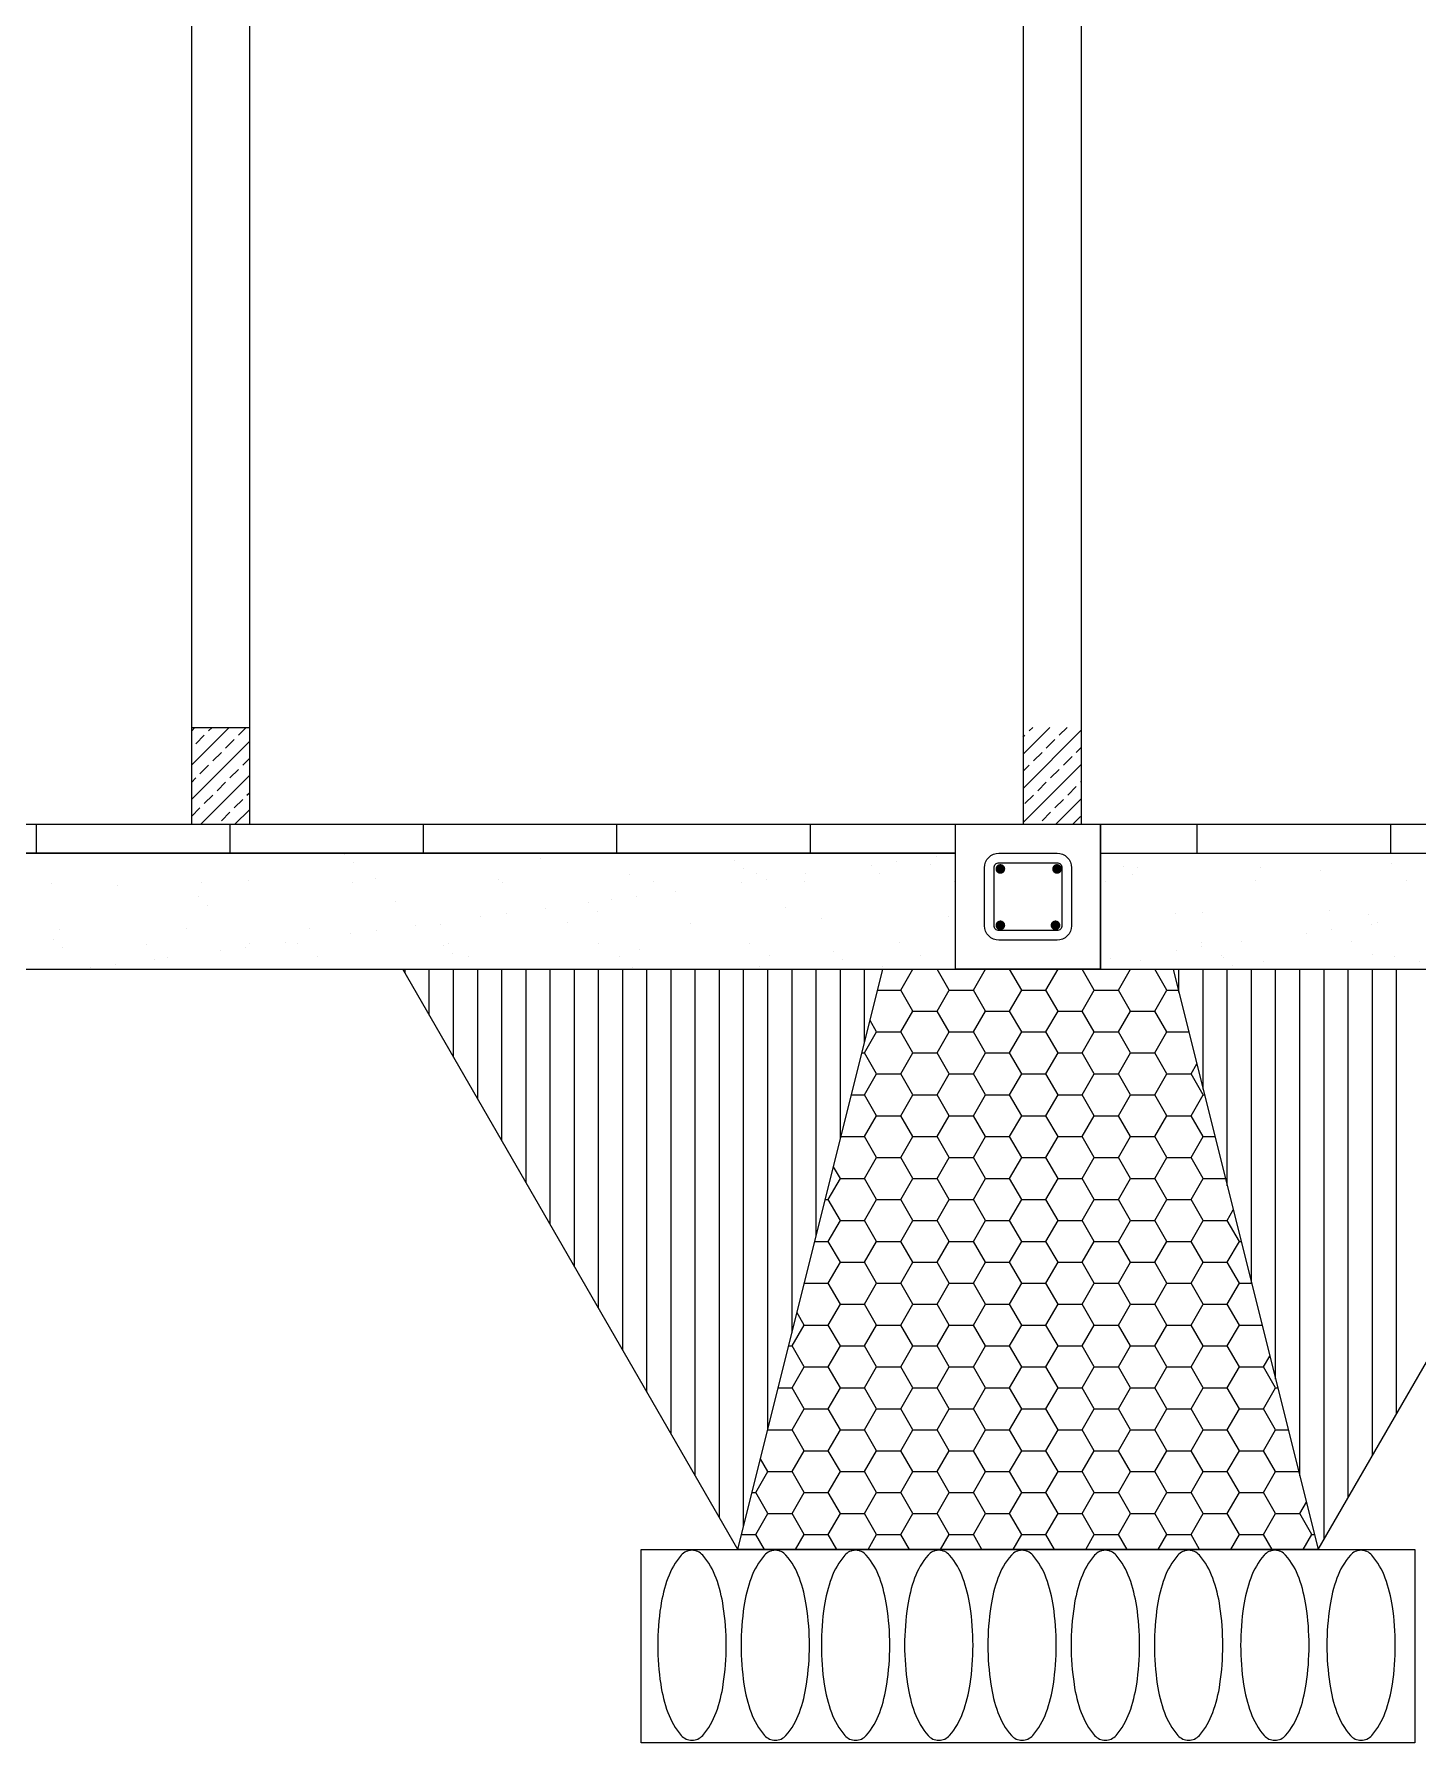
# Model space of a CAD drawing. Header units: metres. Extents: x -50 to 791, y -10 to 584.
# Drawn here: x 333.68 to 347.98, y 358.77 to 376.44 of the extents above; entities that cross this region are included whole.
import ezdxf

# ---------------------------------------------------------------- set-up
doc = ezdxf.new("R2010")
doc.units = ezdxf.units.M
doc.layers.get('0').update_dxf_attribs({"linetype": 'CONTINUOUS'})
for name, color, linetype in [('ARSIR', 30, 'CONTINUOUS'), ('ATAP', 14, 'CONTINUOUS'), ('BETON', 2, 'CONTINUOUS'), ('PAS', 4, 'CONTINUOUS'), ('PONDSI', 3, 'CONTINUOUS')]:
    doc.layers.add(name, color=color, linetype=linetype)

# ---------------------------------------------------------------- blocks, each defined once
blk = doc.blocks.new('*X5')
at = {"color": 0}
for p, q in [((215.888, 340.339), (216.279, 340.73)), ((215.888, 340.692), (215.925, 340.73)), ((216.065, 340.693), (216.102, 340.73)), ((216.375, 340.649), (216.455, 340.73)), ((224.488, 340.453), (224.764, 340.73)), ((224.488, 340.1), (225.088, 340.7)), ((224.551, 340.693), (224.587, 340.73)), ((224.86, 340.649), (224.941, 340.73)), ((215.888, 339.985), (216.488, 340.585)), ((215.888, 340.515), (215.889, 340.516)), ((215.933, 340.56), (216.021, 340.649)), ((216.242, 340.516), (216.33, 340.604)), ((224.488, 340.63), (224.506, 340.649)), ((224.727, 340.516), (224.816, 340.604)), ((225.037, 340.472), (225.088, 340.523)), ((215.977, 340.251), (216.065, 340.339)), ((216.11, 340.384), (216.198, 340.472)), ((216.419, 340.339), (216.488, 340.408)), ((224.488, 339.746), (225.088, 340.346)), ((224.488, 340.277), (224.551, 340.339)), ((224.595, 340.384), (224.683, 340.472)), ((224.904, 340.339), (224.993, 340.428)), ((215.888, 340.162), (215.933, 340.207)), ((215.986, 339.73), (216.488, 340.232)), ((216.154, 340.074), (216.242, 340.163)), ((216.286, 340.207), (216.375, 340.295)), ((224.639, 340.074), (224.727, 340.163)), ((224.772, 340.207), (224.86, 340.295)), ((225.081, 340.163), (225.088, 340.169)), ((216.021, 339.942), (216.11, 340.03)), ((216.33, 339.897), (216.419, 339.986)), ((216.463, 340.03), (216.488, 340.055)), ((224.506, 339.942), (224.595, 340.03)), ((224.816, 339.897), (224.904, 339.986)), ((224.825, 339.73), (225.088, 339.993)), ((224.948, 340.03), (225.037, 340.118)), ((215.889, 339.809), (215.977, 339.897)), ((216.198, 339.765), (216.286, 339.853)), ((216.339, 339.73), (216.488, 339.878)), ((224.683, 339.765), (224.772, 339.853)), ((225.001, 339.73), (225.081, 339.809))]:
    blk.add_line(p, q, dxfattribs=at)
blk = doc.blocks.new('*X10')
at = {"color": 0}
for p, q in [((299.125, 335.801), (299.25, 336.017)), ((299.625, 335.801), (299.5, 336.017)), ((299.875, 335.801), (300, 336.017)), ((300.375, 335.801), (300.25, 336.017)), ((300.625, 335.801), (300.75, 336.017)), ((301.125, 335.801), (301, 336.017)), ((301.375, 335.801), (301.5, 336.017)), ((301.875, 335.801), (301.75, 336.017)), ((298.886, 335.801), (299.125, 335.801)), ((299.25, 335.585), (299.125, 335.801)), ((299.5, 335.585), (299.625, 335.801)), ((299.625, 335.801), (299.875, 335.801)), ((300, 335.585), (299.875, 335.801)), ((300.25, 335.585), (300.375, 335.801)), ((300.375, 335.801), (300.625, 335.801)), ((300.75, 335.585), (300.625, 335.801)), ((301, 335.585), (301.125, 335.801)), ((301.125, 335.801), (301.375, 335.801)), ((301.5, 335.585), (301.375, 335.801)), ((301.75, 335.585), (301.875, 335.801)), ((301.875, 335.801), (301.994, 335.801)), ((299.125, 335.368), (299.25, 335.585)), ((299.25, 335.585), (299.5, 335.585)), ((299.625, 335.368), (299.5, 335.585)), ((299.875, 335.368), (300, 335.585)), ((300, 335.585), (300.25, 335.585)), ((300.375, 335.368), (300.25, 335.585)), ((300.625, 335.368), (300.75, 335.585)), ((300.75, 335.585), (301, 335.585)), ((301.125, 335.368), (301, 335.585)), ((301.375, 335.368), (301.5, 335.585)), ((301.5, 335.585), (301.75, 335.585)), ((301.875, 335.368), (301.75, 335.585)), ((298.75, 335.152), (298.875, 335.368)), ((298.875, 335.368), (298.807, 335.486)), ((298.875, 335.368), (299.125, 335.368)), ((299.25, 335.152), (299.125, 335.368)), ((299.5, 335.152), (299.625, 335.368)), ((299.625, 335.368), (299.875, 335.368)), ((300, 335.152), (299.875, 335.368)), ((300.25, 335.152), (300.375, 335.368)), ((300.375, 335.368), (300.625, 335.368)), ((300.75, 335.152), (300.625, 335.368)), ((301, 335.152), (301.125, 335.368)), ((301.125, 335.368), (301.375, 335.368)), ((301.5, 335.152), (301.375, 335.368)), ((301.75, 335.152), (301.875, 335.368)), ((301.875, 335.368), (302.102, 335.368)), ((298.723, 335.152), (298.75, 335.152)), ((298.875, 334.935), (298.75, 335.152)), ((299.125, 334.935), (299.25, 335.152)), ((299.25, 335.152), (299.5, 335.152)), ((299.625, 334.935), (299.5, 335.152)), ((299.875, 334.935), (300, 335.152)), ((300, 335.152), (300.25, 335.152)), ((300.375, 334.935), (300.25, 335.152)), ((300.625, 334.935), (300.75, 335.152)), ((300.75, 335.152), (301, 335.152)), ((301.125, 334.935), (301, 335.152)), ((301.375, 334.935), (301.5, 335.152)), ((301.5, 335.152), (301.75, 335.152)), ((301.875, 334.935), (301.75, 335.152)), ((302.125, 334.935), (302.185, 335.038)), ((298.75, 334.719), (298.875, 334.935)), ((298.875, 334.935), (299.125, 334.935)), ((299.25, 334.719), (299.125, 334.935)), ((299.5, 334.719), (299.625, 334.935)), ((299.625, 334.935), (299.875, 334.935)), ((300, 334.719), (299.875, 334.935)), ((300.25, 334.719), (300.375, 334.935)), ((300.375, 334.935), (300.625, 334.935)), ((300.75, 334.719), (300.625, 334.935)), ((301, 334.719), (301.125, 334.935)), ((301.125, 334.935), (301.375, 334.935)), ((301.5, 334.719), (301.375, 334.935)), ((301.75, 334.719), (301.875, 334.935)), ((301.875, 334.935), (302.125, 334.935)), ((302.25, 334.719), (302.125, 334.935)), ((298.615, 334.719), (298.75, 334.719)), ((298.875, 334.502), (298.75, 334.719)), ((299.125, 334.502), (299.25, 334.719)), ((299.25, 334.719), (299.5, 334.719)), ((299.625, 334.502), (299.5, 334.719)), ((299.875, 334.502), (300, 334.719)), ((300, 334.719), (300.25, 334.719)), ((300.375, 334.502), (300.25, 334.719)), ((300.625, 334.502), (300.75, 334.719)), ((300.75, 334.719), (301, 334.719)), ((301.125, 334.502), (301, 334.719)), ((301.375, 334.502), (301.5, 334.719)), ((301.5, 334.719), (301.75, 334.719)), ((301.875, 334.502), (301.75, 334.719)), ((302.125, 334.502), (302.25, 334.719)), ((302.25, 334.719), (302.264, 334.719)), ((298.75, 334.286), (298.875, 334.502)), ((298.875, 334.502), (299.125, 334.502)), ((299.25, 334.286), (299.125, 334.502)), ((299.5, 334.286), (299.625, 334.502)), ((299.625, 334.502), (299.875, 334.502)), ((300, 334.286), (299.875, 334.502)), ((300.25, 334.286), (300.375, 334.502)), ((300.375, 334.502), (300.625, 334.502)), ((300.75, 334.286), (300.625, 334.502)), ((301, 334.286), (301.125, 334.502)), ((301.125, 334.502), (301.375, 334.502)), ((301.5, 334.286), (301.375, 334.502)), ((301.75, 334.286), (301.875, 334.502)), ((301.875, 334.502), (302.125, 334.502)), ((302.25, 334.286), (302.125, 334.502)), ((298.507, 334.286), (298.75, 334.286)), ((298.875, 334.069), (298.75, 334.286)), ((299.125, 334.069), (299.25, 334.286)), ((299.25, 334.286), (299.5, 334.286)), ((299.625, 334.069), (299.5, 334.286)), ((299.875, 334.069), (300, 334.286)), ((300, 334.286), (300.25, 334.286)), ((300.375, 334.069), (300.25, 334.286)), ((300.625, 334.069), (300.75, 334.286)), ((300.75, 334.286), (301, 334.286)), ((301.125, 334.069), (301, 334.286)), ((301.375, 334.069), (301.5, 334.286)), ((301.5, 334.286), (301.75, 334.286)), ((301.875, 334.069), (301.75, 334.286)), ((302.125, 334.069), (302.25, 334.286)), ((302.25, 334.286), (302.373, 334.286)), ((298.5, 333.853), (298.429, 333.975)), ((298.75, 333.853), (298.875, 334.069)), ((298.875, 334.069), (299.125, 334.069)), ((299.25, 333.853), (299.125, 334.069)), ((299.5, 333.853), (299.625, 334.069)), ((299.625, 334.069), (299.875, 334.069)), ((300, 333.853), (299.875, 334.069)), ((300.25, 333.853), (300.375, 334.069)), ((300.375, 334.069), (300.625, 334.069)), ((300.75, 333.853), (300.625, 334.069)), ((301, 333.853), (301.125, 334.069)), ((301.125, 334.069), (301.375, 334.069)), ((301.5, 333.853), (301.375, 334.069)), ((301.75, 333.853), (301.875, 334.069)), ((301.875, 334.069), (302.125, 334.069)), ((302.25, 333.853), (302.125, 334.069)), ((298.375, 333.636), (298.5, 333.853)), ((298.5, 333.853), (298.75, 333.853)), ((298.875, 333.636), (298.75, 333.853)), ((299.125, 333.636), (299.25, 333.853)), ((299.25, 333.853), (299.5, 333.853)), ((299.625, 333.636), (299.5, 333.853)), ((299.875, 333.636), (300, 333.853)), ((300, 333.853), (300.25, 333.853)), ((300.375, 333.636), (300.25, 333.853)), ((300.625, 333.636), (300.75, 333.853)), ((300.75, 333.853), (301, 333.853)), ((301.125, 333.636), (301, 333.853)), ((301.375, 333.636), (301.5, 333.853)), ((301.5, 333.853), (301.75, 333.853)), ((301.875, 333.636), (301.75, 333.853)), ((302.125, 333.636), (302.25, 333.853)), ((302.25, 333.853), (302.481, 333.853)), ((298.345, 333.636), (298.375, 333.636)), ((298.5, 333.42), (298.375, 333.636)), ((298.75, 333.42), (298.875, 333.636)), ((298.875, 333.636), (299.125, 333.636)), ((299.25, 333.42), (299.125, 333.636)), ((299.5, 333.42), (299.625, 333.636)), ((299.625, 333.636), (299.875, 333.636)), ((300, 333.42), (299.875, 333.636)), ((300.25, 333.42), (300.375, 333.636)), ((300.375, 333.636), (300.625, 333.636)), ((300.75, 333.42), (300.625, 333.636)), ((301, 333.42), (301.125, 333.636)), ((301.125, 333.636), (301.375, 333.636)), ((301.5, 333.42), (301.375, 333.636)), ((301.75, 333.42), (301.875, 333.636)), ((301.875, 333.636), (302.125, 333.636)), ((302.25, 333.42), (302.125, 333.636)), ((302.5, 333.42), (302.562, 333.528)), ((298.375, 333.203), (298.5, 333.42)), ((298.5, 333.42), (298.75, 333.42)), ((298.875, 333.203), (298.75, 333.42)), ((299.125, 333.203), (299.25, 333.42)), ((299.25, 333.42), (299.5, 333.42)), ((299.625, 333.203), (299.5, 333.42)), ((299.875, 333.203), (300, 333.42)), ((300, 333.42), (300.25, 333.42)), ((300.375, 333.203), (300.25, 333.42)), ((300.625, 333.203), (300.75, 333.42)), ((300.75, 333.42), (301, 333.42)), ((301.125, 333.203), (301, 333.42)), ((301.375, 333.203), (301.5, 333.42)), ((301.5, 333.42), (301.75, 333.42)), ((301.875, 333.203), (301.75, 333.42)), ((302.125, 333.203), (302.25, 333.42)), ((302.25, 333.42), (302.5, 333.42)), ((302.625, 333.203), (302.5, 333.42)), ((298.236, 333.203), (298.375, 333.203)), ((298.5, 332.987), (298.375, 333.203)), ((298.75, 332.987), (298.875, 333.203)), ((298.875, 333.203), (299.125, 333.203)), ((299.25, 332.987), (299.125, 333.203)), ((299.5, 332.987), (299.625, 333.203)), ((299.625, 333.203), (299.875, 333.203)), ((300, 332.987), (299.875, 333.203)), ((300.25, 332.987), (300.375, 333.203)), ((300.375, 333.203), (300.625, 333.203)), ((300.75, 332.987), (300.625, 333.203)), ((301, 332.987), (301.125, 333.203)), ((301.125, 333.203), (301.375, 333.203)), ((301.5, 332.987), (301.375, 333.203)), ((301.75, 332.987), (301.875, 333.203)), ((301.875, 333.203), (302.125, 333.203)), ((302.25, 332.987), (302.125, 333.203)), ((302.5, 332.987), (302.625, 333.203)), ((302.625, 333.203), (302.643, 333.203)), ((298.375, 332.77), (298.5, 332.987)), ((298.5, 332.987), (298.75, 332.987)), ((298.875, 332.77), (298.75, 332.987)), ((299.125, 332.77), (299.25, 332.987)), ((299.25, 332.987), (299.5, 332.987)), ((299.625, 332.77), (299.5, 332.987)), ((299.875, 332.77), (300, 332.987)), ((300, 332.987), (300.25, 332.987)), ((300.375, 332.77), (300.25, 332.987)), ((300.625, 332.77), (300.75, 332.987)), ((300.75, 332.987), (301, 332.987)), ((301.125, 332.77), (301, 332.987)), ((301.375, 332.77), (301.5, 332.987)), ((301.5, 332.987), (301.75, 332.987)), ((301.875, 332.77), (301.75, 332.987)), ((302.125, 332.77), (302.25, 332.987)), ((302.25, 332.987), (302.5, 332.987)), ((302.625, 332.77), (302.5, 332.987)), ((298.128, 332.77), (298.375, 332.77)), ((298.5, 332.554), (298.375, 332.77)), ((298.75, 332.554), (298.875, 332.77)), ((298.875, 332.77), (299.125, 332.77)), ((299.25, 332.554), (299.125, 332.77)), ((299.5, 332.554), (299.625, 332.77)), ((299.625, 332.77), (299.875, 332.77)), ((300, 332.554), (299.875, 332.77)), ((300.25, 332.554), (300.375, 332.77)), ((300.375, 332.77), (300.625, 332.77)), ((300.75, 332.554), (300.625, 332.77)), ((301, 332.554), (301.125, 332.77)), ((301.125, 332.77), (301.375, 332.77)), ((301.5, 332.554), (301.375, 332.77)), ((301.75, 332.554), (301.875, 332.77)), ((301.875, 332.77), (302.125, 332.77)), ((302.25, 332.554), (302.125, 332.77)), ((302.5, 332.554), (302.625, 332.77)), ((302.625, 332.77), (302.752, 332.77)), ((298.375, 332.337), (298.5, 332.554)), ((298.5, 332.554), (298.75, 332.554)), ((298.875, 332.337), (298.75, 332.554)), ((299.125, 332.337), (299.25, 332.554)), ((299.25, 332.554), (299.5, 332.554)), ((299.625, 332.337), (299.5, 332.554)), ((299.875, 332.337), (300, 332.554)), ((300, 332.554), (300.25, 332.554)), ((300.375, 332.337), (300.25, 332.554)), ((300.625, 332.337), (300.75, 332.554)), ((300.75, 332.554), (301, 332.554)), ((301.125, 332.337), (301, 332.554)), ((301.375, 332.337), (301.5, 332.554)), ((301.5, 332.554), (301.75, 332.554)), ((301.875, 332.337), (301.75, 332.554)), ((302.125, 332.337), (302.25, 332.554)), ((302.25, 332.554), (302.5, 332.554)), ((302.625, 332.337), (302.5, 332.554)), ((298.125, 332.337), (298.052, 332.464)), ((298, 332.121), (298.125, 332.337)), ((298.125, 332.337), (298.375, 332.337)), ((298.5, 332.121), (298.375, 332.337)), ((298.75, 332.121), (298.875, 332.337)), ((298.875, 332.337), (299.125, 332.337)), ((299.25, 332.121), (299.125, 332.337)), ((299.5, 332.121), (299.625, 332.337)), ((299.625, 332.337), (299.875, 332.337)), ((300, 332.121), (299.875, 332.337)), ((300.25, 332.121), (300.375, 332.337)), ((300.375, 332.337), (300.625, 332.337)), ((300.75, 332.121), (300.625, 332.337)), ((301, 332.121), (301.125, 332.337)), ((301.125, 332.337), (301.375, 332.337)), ((301.5, 332.121), (301.375, 332.337)), ((301.75, 332.121), (301.875, 332.337)), ((301.875, 332.337), (302.125, 332.337)), ((302.25, 332.121), (302.125, 332.337)), ((302.5, 332.121), (302.625, 332.337)), ((302.625, 332.337), (302.86, 332.337)), ((297.966, 332.121), (298, 332.121)), ((298.125, 331.904), (298, 332.121)), ((298.375, 331.904), (298.5, 332.121)), ((298.5, 332.121), (298.75, 332.121)), ((298.875, 331.904), (298.75, 332.121)), ((299.125, 331.904), (299.25, 332.121)), ((299.25, 332.121), (299.5, 332.121)), ((299.625, 331.904), (299.5, 332.121)), ((299.875, 331.904), (300, 332.121)), ((300, 332.121), (300.25, 332.121)), ((300.375, 331.904), (300.25, 332.121)), ((300.625, 331.904), (300.75, 332.121)), ((300.75, 332.121), (301, 332.121)), ((301.125, 331.904), (301, 332.121)), ((301.375, 331.904), (301.5, 332.121)), ((301.5, 332.121), (301.75, 332.121)), ((301.875, 331.904), (301.75, 332.121)), ((302.125, 331.904), (302.25, 332.121)), ((302.25, 332.121), (302.5, 332.121)), ((302.625, 331.904), (302.5, 332.121)), ((302.875, 331.904), (302.94, 332.017)), ((298, 331.688), (298.125, 331.904)), ((298.125, 331.904), (298.375, 331.904)), ((298.5, 331.688), (298.375, 331.904)), ((298.75, 331.688), (298.875, 331.904)), ((298.875, 331.904), (299.125, 331.904)), ((299.25, 331.688), (299.125, 331.904)), ((299.5, 331.688), (299.625, 331.904)), ((299.625, 331.904), (299.875, 331.904)), ((300, 331.688), (299.875, 331.904)), ((300.25, 331.688), (300.375, 331.904)), ((300.375, 331.904), (300.625, 331.904)), ((300.75, 331.688), (300.625, 331.904)), ((301, 331.688), (301.125, 331.904)), ((301.125, 331.904), (301.375, 331.904)), ((301.5, 331.688), (301.375, 331.904)), ((301.75, 331.688), (301.875, 331.904)), ((301.875, 331.904), (302.125, 331.904)), ((302.25, 331.688), (302.125, 331.904)), ((302.5, 331.688), (302.625, 331.904)), ((302.625, 331.904), (302.875, 331.904)), ((303, 331.688), (302.875, 331.904)), ((297.857, 331.688), (298, 331.688)), ((298.125, 331.471), (298, 331.688)), ((298.375, 331.471), (298.5, 331.688)), ((298.5, 331.688), (298.75, 331.688)), ((298.875, 331.471), (298.75, 331.688)), ((299.125, 331.471), (299.25, 331.688)), ((299.25, 331.688), (299.5, 331.688)), ((299.625, 331.471), (299.5, 331.688)), ((299.875, 331.471), (300, 331.688)), ((300, 331.688), (300.25, 331.688)), ((300.375, 331.471), (300.25, 331.688)), ((300.625, 331.471), (300.75, 331.688)), ((300.75, 331.688), (301, 331.688)), ((301.125, 331.471), (301, 331.688)), ((301.375, 331.471), (301.5, 331.688)), ((301.5, 331.688), (301.75, 331.688)), ((301.875, 331.471), (301.75, 331.688)), ((302.125, 331.471), (302.25, 331.688)), ((302.25, 331.688), (302.5, 331.688)), ((302.625, 331.471), (302.5, 331.688)), ((302.875, 331.471), (303, 331.688)), ((303, 331.688), (303.022, 331.688)), ((298, 331.255), (298.125, 331.471)), ((298.125, 331.471), (298.375, 331.471)), ((298.5, 331.255), (298.375, 331.471)), ((298.75, 331.255), (298.875, 331.471)), ((298.875, 331.471), (299.125, 331.471)), ((299.25, 331.255), (299.125, 331.471)), ((299.5, 331.255), (299.625, 331.471)), ((299.625, 331.471), (299.875, 331.471)), ((300, 331.255), (299.875, 331.471)), ((300.25, 331.255), (300.375, 331.471)), ((300.375, 331.471), (300.625, 331.471)), ((300.75, 331.255), (300.625, 331.471)), ((301, 331.255), (301.125, 331.471)), ((301.125, 331.471), (301.375, 331.471)), ((301.5, 331.255), (301.375, 331.471)), ((301.75, 331.255), (301.875, 331.471)), ((301.875, 331.471), (302.125, 331.471)), ((302.25, 331.255), (302.125, 331.471)), ((302.5, 331.255), (302.625, 331.471)), ((302.625, 331.471), (302.875, 331.471)), ((303, 331.255), (302.875, 331.471)), ((297.75, 331.255), (297.749, 331.256)), ((297.749, 331.252), (297.75, 331.255)), ((297.75, 331.255), (298, 331.255)), ((298.125, 331.038), (298, 331.255)), ((298.375, 331.038), (298.5, 331.255)), ((298.5, 331.255), (298.75, 331.255)), ((298.875, 331.038), (298.75, 331.255)), ((299.125, 331.038), (299.25, 331.255)), ((299.25, 331.255), (299.5, 331.255)), ((299.625, 331.038), (299.5, 331.255)), ((299.875, 331.038), (300, 331.255)), ((300, 331.255), (300.25, 331.255)), ((300.375, 331.038), (300.25, 331.255)), ((300.625, 331.038), (300.75, 331.255)), ((300.75, 331.255), (301, 331.255)), ((301.125, 331.038), (301, 331.255)), ((301.375, 331.038), (301.5, 331.255)), ((301.5, 331.255), (301.75, 331.255)), ((301.875, 331.038), (301.75, 331.255)), ((302.125, 331.038), (302.25, 331.255)), ((302.25, 331.255), (302.5, 331.255)), ((302.625, 331.038), (302.5, 331.255)), ((302.875, 331.038), (303, 331.255)), ((303, 331.255), (303.13, 331.255)), ((297.75, 330.822), (297.674, 330.953)), ((298, 330.822), (298.125, 331.038)), ((298.125, 331.038), (298.375, 331.038)), ((298.5, 330.822), (298.375, 331.038)), ((298.75, 330.822), (298.875, 331.038)), ((298.875, 331.038), (299.125, 331.038)), ((299.25, 330.822), (299.125, 331.038)), ((299.5, 330.822), (299.625, 331.038)), ((299.625, 331.038), (299.875, 331.038)), ((300, 330.822), (299.875, 331.038)), ((300.25, 330.822), (300.375, 331.038)), ((300.375, 331.038), (300.625, 331.038)), ((300.75, 330.822), (300.625, 331.038)), ((301, 330.822), (301.125, 331.038)), ((301.125, 331.038), (301.375, 331.038)), ((301.5, 330.822), (301.375, 331.038)), ((301.75, 330.822), (301.875, 331.038)), ((301.875, 331.038), (302.125, 331.038)), ((302.25, 330.822), (302.125, 331.038)), ((302.5, 330.822), (302.625, 331.038)), ((302.625, 331.038), (302.875, 331.038)), ((303, 330.822), (302.875, 331.038)), ((297.625, 330.605), (297.75, 330.822)), ((297.75, 330.822), (298, 330.822)), ((298.125, 330.605), (298, 330.822)), ((298.375, 330.605), (298.5, 330.822)), ((298.5, 330.822), (298.75, 330.822)), ((298.875, 330.605), (298.75, 330.822)), ((299.125, 330.605), (299.25, 330.822)), ((299.25, 330.822), (299.5, 330.822)), ((299.625, 330.605), (299.5, 330.822)), ((299.875, 330.605), (300, 330.822)), ((300, 330.822), (300.25, 330.822)), ((300.375, 330.605), (300.25, 330.822)), ((300.625, 330.605), (300.75, 330.822)), ((300.75, 330.822), (301, 330.822)), ((301.125, 330.605), (301, 330.822)), ((301.375, 330.605), (301.5, 330.822)), ((301.5, 330.822), (301.75, 330.822)), ((301.875, 330.605), (301.75, 330.822)), ((302.125, 330.605), (302.25, 330.822)), ((302.25, 330.822), (302.5, 330.822)), ((302.625, 330.605), (302.5, 330.822)), ((302.875, 330.605), (303, 330.822)), ((303, 330.822), (303.239, 330.822)), ((297.587, 330.605), (297.625, 330.605)), ((297.75, 330.389), (297.625, 330.605)), ((298, 330.389), (298.125, 330.605)), ((298.125, 330.605), (298.375, 330.605)), ((298.5, 330.389), (298.375, 330.605)), ((298.75, 330.389), (298.875, 330.605)), ((298.875, 330.605), (299.125, 330.605)), ((299.25, 330.389), (299.125, 330.605)), ((299.5, 330.389), (299.625, 330.605)), ((299.625, 330.605), (299.875, 330.605)), ((300, 330.389), (299.875, 330.605)), ((300.25, 330.389), (300.375, 330.605)), ((300.375, 330.605), (300.625, 330.605)), ((300.75, 330.389), (300.625, 330.605)), ((301, 330.389), (301.125, 330.605)), ((301.125, 330.605), (301.375, 330.605)), ((301.5, 330.389), (301.375, 330.605)), ((301.75, 330.389), (301.875, 330.605)), ((301.875, 330.605), (302.125, 330.605)), ((302.25, 330.389), (302.125, 330.605)), ((302.5, 330.389), (302.625, 330.605)), ((302.625, 330.605), (302.875, 330.605)), ((303, 330.389), (302.875, 330.605)), ((303.25, 330.389), (303.318, 330.506)), ((297.625, 330.172), (297.75, 330.389)), ((297.75, 330.389), (298, 330.389)), ((298.125, 330.172), (298, 330.389)), ((298.375, 330.172), (298.5, 330.389)), ((298.5, 330.389), (298.75, 330.389)), ((298.875, 330.172), (298.75, 330.389)), ((299.125, 330.172), (299.25, 330.389)), ((299.25, 330.389), (299.5, 330.389)), ((299.625, 330.172), (299.5, 330.389)), ((299.875, 330.172), (300, 330.389)), ((300, 330.389), (300.25, 330.389)), ((300.375, 330.172), (300.25, 330.389)), ((300.625, 330.172), (300.75, 330.389)), ((300.75, 330.389), (301, 330.389)), ((301.125, 330.172), (301, 330.389)), ((301.375, 330.172), (301.5, 330.389)), ((301.5, 330.389), (301.75, 330.389)), ((301.875, 330.172), (301.75, 330.389)), ((302.125, 330.172), (302.25, 330.389)), ((302.25, 330.389), (302.5, 330.389)), ((302.625, 330.172), (302.5, 330.389)), ((302.875, 330.172), (303, 330.389)), ((303, 330.389), (303.25, 330.389)), ((303.375, 330.172), (303.25, 330.389)), ((297.479, 330.172), (297.625, 330.172)), ((297.714, 330.017), (297.625, 330.172)), ((298.036, 330.017), (298.125, 330.172)), ((298.125, 330.172), (298.375, 330.172)), ((298.464, 330.017), (298.375, 330.172)), ((298.786, 330.017), (298.875, 330.172)), ((298.875, 330.172), (299.125, 330.172)), ((299.214, 330.017), (299.125, 330.172)), ((299.536, 330.017), (299.625, 330.172)), ((299.625, 330.172), (299.875, 330.172)), ((299.964, 330.017), (299.875, 330.172)), ((300.286, 330.017), (300.375, 330.172)), ((300.375, 330.172), (300.625, 330.172)), ((300.714, 330.017), (300.625, 330.172)), ((301.036, 330.017), (301.125, 330.172)), ((301.125, 330.172), (301.375, 330.172)), ((301.464, 330.017), (301.375, 330.172)), ((301.786, 330.017), (301.875, 330.172)), ((301.875, 330.172), (302.125, 330.172)), ((302.214, 330.017), (302.125, 330.172)), ((302.536, 330.017), (302.625, 330.172)), ((302.625, 330.172), (302.875, 330.172)), ((302.964, 330.017), (302.875, 330.172)), ((303.286, 330.017), (303.375, 330.172)), ((303.375, 330.172), (303.401, 330.172))]:
    blk.add_line(p, q, dxfattribs=at)
blk = doc.blocks.new('BT')
at = {"layer": 'BETON'}
blk.add_lwpolyline([(-0.75, 0), (-0.75, 1.5), (0.75, 1.5), (0.75, 0)], close=True, dxfattribs=at)
for points in [[(-0.45, 0.45), (-0.45, 1.05, -0.414214), (-0.3, 1.2), (0.3, 1.2, -0.414214), (0.45, 1.05), (0.45, 0.45, -0.414214), (0.3, 0.3), (-0.3, 0.3, -0.414214)], [(-0.35, 0.45), (-0.35, 1.05, -0.414214), (-0.3, 1.1), (0.3, 1.1, -0.414214), (0.35, 1.05), (0.35, 0.45, -0.414214), (0.3, 0.4), (-0.3, 0.4, -0.414214)]]:
    blk.add_lwpolyline(points, format="xyb", close=True, dxfattribs=at)
at = {"layer": 'BETON', "const_width": 0.05}
for points in [[(-0.311, 1.037, 1), (-0.261, 1.037, 1)], [(0.275, 1.037, 1), (0.325, 1.037, 1)], [(-0.311, 0.454, 1), (-0.261, 0.454, 1)], [(0.259, 0.454, 1), (0.309, 0.454, 1)]]:
    blk.add_lwpolyline(points, format="xyb", close=True, dxfattribs=at)
blk = doc.blocks.new('*X11')
at = {"color": 0}
for p, q in [((294, 335.975), (294, 336.017)), ((294.25, 335.542), (294.25, 336.017)), ((294.5, 335.109), (294.5, 336.017)), ((294.75, 334.676), (294.75, 336.017)), ((295, 334.243), (295, 336.017)), ((295.25, 333.81), (295.25, 336.017)), ((295.5, 333.377), (295.5, 336.017)), ((295.75, 332.944), (295.75, 336.017)), ((296, 332.511), (296, 336.017)), ((296.25, 332.078), (296.25, 336.017)), ((296.5, 331.645), (296.5, 336.017)), ((296.75, 331.212), (296.75, 336.017)), ((297, 330.779), (297, 336.017)), ((297.25, 330.346), (297.25, 336.017)), ((297.5, 330.258), (297.5, 336.017)), ((297.75, 331.258), (297.75, 336.017)), ((298, 332.258), (298, 336.017)), ((298.25, 333.258), (298.25, 336.017)), ((298.5, 334.258), (298.5, 336.017)), ((298.75, 335.258), (298.75, 336.017)), ((302, 335.777), (302, 336.017)), ((302.25, 334.777), (302.25, 336.017)), ((302.5, 333.777), (302.5, 336.017)), ((302.75, 332.777), (302.75, 336.017)), ((303, 331.777), (303, 336.017)), ((303.25, 330.777), (303.25, 336.017)), ((303.5, 330.121), (303.5, 336.017)), ((303.75, 330.554), (303.75, 336.017)), ((304, 330.987), (304, 336.017)), ((304.25, 331.42), (304.25, 336.017))]:
    blk.add_line(p, q, dxfattribs=at)
blk = doc.blocks.new('*X27')
at = {"color": 0}
for p, q in [((305.505, 337.131), (305.505, 337.131)), ((308.135, 337.173), (308.135, 337.173)), ((308.964, 337.134), (308.964, 337.134)), ((309.371, 337.187), (309.371, 337.187)), ((309.444, 337.19), (309.444, 337.19)), ((310.723, 337.184), (310.723, 337.184)), ((301.432, 337.08), (301.432, 337.08)), ((301.525, 336.996), (301.525, 336.996)), ((301.567, 337.072), (301.567, 337.072)), ((302.846, 337.066), (302.846, 337.066)), ((303.463, 337.036), (303.463, 337.036)), ((304.197, 337.114), (304.197, 337.114)), ((305.463, 337.019), (305.463, 337.019)), ((306.784, 337.125), (306.784, 337.125)), ((307.494, 336.975), (307.494, 336.975)), ((307.619, 336.956), (307.619, 336.956)), ((308.025, 337.01), (308.025, 337.01)), ((308.704, 337.099), (308.704, 337.099)), ((309.494, 336.958), (309.494, 336.958)), ((301.239, 336.928), (301.239, 336.928)), ((302.796, 336.931), (302.796, 336.931)), ((304.353, 336.934), (304.353, 336.934)), ((305.556, 336.934), (305.556, 336.934)), ((305.91, 336.937), (305.91, 336.937)), ((306.273, 336.779), (306.273, 336.779)), ((306.679, 336.833), (306.679, 336.833)), ((307.358, 336.922), (307.358, 336.922)), ((307.467, 336.939), (307.467, 336.939)), ((309.024, 336.942), (309.024, 336.942)), ((309.587, 336.873), (309.587, 336.873)), ((310.581, 336.945), (310.581, 336.945)), ((311.525, 336.913), (311.525, 336.913)), ((312.138, 336.948), (312.138, 336.948)), ((313.525, 336.896), (313.525, 336.896)), ((313.617, 336.812), (313.617, 336.812)), ((313.695, 336.951), (313.695, 336.951)), ((314.058, 336.781), (314.058, 336.781)), ((302.243, 336.603), (302.243, 336.603)), ((303.552, 336.62), (303.552, 336.62)), ((304.831, 336.613), (304.831, 336.613)), ((304.927, 336.602), (304.927, 336.602)), ((305.333, 336.656), (305.333, 336.656)), ((306.012, 336.745), (306.012, 336.745)), ((306.181, 336.662), (306.181, 336.662)), ((307.49, 336.679), (307.49, 336.679)), ((308.769, 336.673), (308.769, 336.673)), ((310.12, 336.721), (310.12, 336.721)), ((311.429, 336.738), (311.429, 336.738)), ((312.708, 336.732), (312.708, 336.732)), ((301.96, 336.597), (301.96, 336.597)), ((303.581, 336.425), (303.581, 336.425)), ((303.96, 336.58), (303.96, 336.58)), ((303.987, 336.478), (303.987, 336.478)), ((304.053, 336.496), (304.053, 336.496)), ((304.667, 336.568), (304.667, 336.568)), ((305.991, 336.536), (305.991, 336.536)), ((307.991, 336.519), (307.991, 336.519)), ((308.083, 336.434), (308.083, 336.434)), ((310.022, 336.474), (310.022, 336.474)), ((312.022, 336.457), (312.022, 336.457)), ((313.463, 336.431), (313.463, 336.431)), ((313.87, 336.485), (313.87, 336.485)), ((314.549, 336.574), (314.549, 336.574)), ((302.23, 336.297), (302.23, 336.297)), ((302.235, 336.248), (302.235, 336.248)), ((302.642, 336.301), (302.642, 336.301)), ((303.321, 336.391), (303.321, 336.391)), ((303.787, 336.3), (303.787, 336.3)), ((305.344, 336.302), (305.344, 336.302)), ((306.901, 336.305), (306.901, 336.305)), ((308.458, 336.308), (308.458, 336.308)), ((310.015, 336.311), (310.015, 336.311)), ((311.572, 336.314), (311.572, 336.314)), ((312.105, 336.269), (312.105, 336.269)), ((312.114, 336.373), (312.114, 336.373)), ((312.117, 336.254), (312.117, 336.254)), ((312.524, 336.308), (312.524, 336.308)), ((313.129, 336.317), (313.129, 336.317)), ((313.203, 336.397), (313.203, 336.397)), ((313.413, 336.286), (313.413, 336.286)), ((314.052, 336.413), (314.052, 336.413)), ((314.686, 336.319), (314.686, 336.319)), ((301.296, 336.124), (301.296, 336.124)), ((301.599, 336.108), (301.599, 336.108)), ((301.975, 336.213), (301.975, 336.213)), ((302.44, 336.162), (302.44, 336.162)), ((302.457, 336.141), (302.457, 336.141)), ((302.878, 336.102), (302.878, 336.102)), ((303.997, 336.165), (303.997, 336.165)), ((304.228, 336.151), (304.228, 336.151)), ((304.488, 336.097), (304.488, 336.097)), ((305.537, 336.167), (305.537, 336.167)), ((305.555, 336.168), (305.555, 336.168)), ((306.488, 336.08), (306.488, 336.08)), ((306.816, 336.161), (306.816, 336.161)), ((307.112, 336.171), (307.112, 336.171)), ((308.166, 336.21), (308.166, 336.21)), ((308.669, 336.174), (308.669, 336.174)), ((309.475, 336.227), (309.475, 336.227)), ((310.226, 336.177), (310.226, 336.177)), ((310.754, 336.221), (310.754, 336.221)), ((310.771, 336.077), (310.771, 336.077)), ((311.178, 336.131), (311.178, 336.131)), ((311.783, 336.179), (311.783, 336.179)), ((311.857, 336.22), (311.857, 336.22)), ((313.34, 336.182), (313.34, 336.182)), ((302.549, 336.057), (302.549, 336.057)), ((308.518, 336.036), (308.518, 336.036)), ((310.511, 336.043), (310.511, 336.043)), ((310.519, 336.018), (310.519, 336.018))]:
    blk.add_line(p, q, dxfattribs=at)
blk = doc.blocks.new('*X28')
at = {"color": 0}
for p, q in [((293.371, 337.203), (293.371, 337.203)), ((295.401, 337.159), (295.401, 337.159)), ((297.402, 337.142), (297.402, 337.142)), ((299.489, 337.181), (299.489, 337.181)), ((293.463, 337.119), (293.463, 337.119)), ((296.32, 336.996), (296.32, 336.996)), ((297.494, 337.057), (297.494, 337.057)), ((297.629, 337.012), (297.629, 337.012)), ((298.143, 337.004), (298.143, 337.004)), ((298.822, 337.093), (298.822, 337.093)), ((298.908, 337.006), (298.908, 337.006)), ((299.082, 337.127), (299.082, 337.127)), ((299.432, 337.098), (299.432, 337.098)), ((290.339, 336.908), (290.339, 336.908)), ((291.031, 336.888), (291.031, 336.888)), ((291.896, 336.911), (291.896, 336.911)), ((292.382, 336.937), (292.382, 336.937)), ((293.453, 336.914), (293.453, 336.914)), ((293.691, 336.953), (293.691, 336.953)), ((294.97, 336.947), (294.97, 336.947)), ((295.01, 336.917), (295.01, 336.917)), ((296.567, 336.92), (296.567, 336.92)), ((296.797, 336.826), (296.797, 336.826)), ((297.476, 336.916), (297.476, 336.916)), ((297.736, 336.95), (297.736, 336.95)), ((298.124, 336.922), (298.124, 336.922)), ((299.681, 336.925), (299.681, 336.925)), ((291.868, 336.764), (291.868, 336.764)), ((291.96, 336.68), (291.96, 336.68)), ((293.898, 336.72), (293.898, 336.72)), ((295.451, 336.649), (295.451, 336.649)), ((295.898, 336.703), (295.898, 336.703)), ((295.991, 336.618), (295.991, 336.618)), ((296.13, 336.739), (296.13, 336.739)), ((296.39, 336.773), (296.39, 336.773)), ((297.929, 336.659), (297.929, 336.659)), ((290.428, 336.425), (290.428, 336.425)), ((291.737, 336.442), (291.737, 336.442)), ((293.016, 336.436), (293.016, 336.436)), ((294.105, 336.472), (294.105, 336.472)), ((294.367, 336.484), (294.367, 336.484)), ((294.784, 336.561), (294.784, 336.561)), ((295.045, 336.596), (295.045, 336.596)), ((295.675, 336.501), (295.675, 336.501)), ((296.954, 336.495), (296.954, 336.495)), ((298.305, 336.544), (298.305, 336.544)), ((299.614, 336.56), (299.614, 336.56)), ((290.364, 336.325), (290.364, 336.325)), ((291.33, 336.277), (291.33, 336.277)), ((292.395, 336.281), (292.395, 336.281)), ((292.759, 336.295), (292.759, 336.295)), ((292.887, 336.28), (292.887, 336.28)), ((293.438, 336.384), (293.438, 336.384)), ((293.699, 336.418), (293.699, 336.418)), ((294.395, 336.264), (294.395, 336.264)), ((294.444, 336.283), (294.444, 336.283)), ((296.001, 336.285), (296.001, 336.285)), ((297.558, 336.288), (297.558, 336.288)), ((299.115, 336.291), (299.115, 336.291)), ((290.457, 336.241), (290.457, 336.241)), ((291.413, 336.118), (291.413, 336.118)), ((291.541, 336.143), (291.541, 336.143)), ((292.093, 336.207), (292.093, 336.207)), ((292.353, 336.241), (292.353, 336.241)), ((293.098, 336.145), (293.098, 336.145)), ((294.488, 336.18), (294.488, 336.18)), ((294.655, 336.148), (294.655, 336.148)), ((296.212, 336.151), (296.212, 336.151)), ((296.426, 336.22), (296.426, 336.22)), ((297.769, 336.154), (297.769, 336.154)), ((298.426, 336.203), (298.426, 336.203)), ((298.519, 336.118), (298.519, 336.118)), ((299.326, 336.157), (299.326, 336.157)), ((290.747, 336.03), (290.747, 336.03)), ((291.007, 336.064), (291.007, 336.064)), ((296.352, 336.032), (296.352, 336.032)), ((297.66, 336.049), (297.66, 336.049)), ((298.939, 336.043), (298.939, 336.043))]:
    blk.add_line(p, q, dxfattribs=at)

msp = doc.modelspace()

# ---------------------------------------------------------------- linework, layer by layer
for p, q in [((308.20093, 368.2685), (359.70093, 368.2685)), ((309.70093, 367.9685), (343.20093, 367.9685)), ((344.70093, 367.9685), (358.20093, 367.9685))]:
    msp.add_line(p, q)
at = {"color": 3}
for p, q in [((310.45093, 366.7685), (337.48683, 366.7685)), ((337.48683, 366.7685), (368.95093, 366.7685))]:
    msp.add_line(p, q, dxfattribs=at)
for points in [[(309.70093, 367.9685), (309.70093, 366.7685), (343.20093, 366.7685), (343.20093, 367.9685)], [(339.95093, 358.7685), (339.95093, 360.7685), (347.95093, 360.7685), (347.95093, 358.7685)]]:
    msp.add_lwpolyline(points, close=True)
for points in [[(340.12323, 359.77701, 0.03701479), (340.15301, 359.37528, 0.04941228), (340.22679, 359.08235, 0.0927372), (340.36589, 358.84517, 0.21717732), (340.4768, 358.79461, 0.21717732), (340.58772, 358.84517, 0.0927372), (340.72682, 359.08235, 0.04941228), (340.8006, 359.37528, 0.03701479), (340.83038, 359.77701, 0.03701479), (340.8006, 360.17873, 0.04941228), (340.72682, 360.47166, 0.0927372), (340.58772, 360.70884, 0.21717732), (340.4768, 360.7594, 0.21717732), (340.36589, 360.70884, 0.0927372), (340.22679, 360.47166, 0.04941228), (340.15301, 360.17873, 0.03701479)], [(340.98411, 359.77701, 0.03701479), (341.01389, 359.37528, 0.04941228), (341.08767, 359.08235, 0.0927372), (341.22677, 358.84517, 0.21717732), (341.33769, 358.79461, 0.21717732), (341.44861, 358.84517, 0.0927372), (341.58771, 359.08235, 0.04941228), (341.66149, 359.37528, 0.03701479), (341.69127, 359.77701, 0.03701479), (341.66149, 360.17873, 0.04941228), (341.58771, 360.47166, 0.0927372), (341.44861, 360.70884, 0.21717732), (341.33769, 360.7594, 0.21717732), (341.22677, 360.70884, 0.0927372), (341.08767, 360.47166, 0.04941228), (341.01389, 360.17873, 0.03701479)], [(341.81425, 359.77701, 0.03701479), (341.84403, 359.37528, 0.04941228), (341.91781, 359.08235, 0.0927372), (342.05691, 358.84517, 0.21717732), (342.16783, 358.79461, 0.21717732), (342.27875, 358.84517, 0.0927372), (342.41785, 359.08235, 0.04941228), (342.49163, 359.37528, 0.03701479), (342.52141, 359.77701, 0.03701479), (342.49163, 360.17873, 0.04941228), (342.41785, 360.47166, 0.0927372), (342.27875, 360.70884, 0.21717732), (342.16783, 360.7594, 0.21717732), (342.05691, 360.70884, 0.0927372), (341.91781, 360.47166, 0.04941228), (341.84403, 360.17873, 0.03701479)], [(342.67514, 359.77701, 0.03701479), (342.70492, 359.37528, 0.04941228), (342.7787, 359.08235, 0.0927372), (342.9178, 358.84517, 0.21717732), (343.02872, 358.79461, 0.21717732), (343.13964, 358.84517, 0.0927372), (343.27874, 359.08235, 0.04941228), (343.35252, 359.37528, 0.03701479), (343.3823, 359.77701, 0.03701479), (343.35252, 360.17873, 0.04941228), (343.27874, 360.47166, 0.0927372), (343.13964, 360.70884, 0.21717732), (343.02872, 360.7594, 0.21717732), (342.9178, 360.70884, 0.0927372), (342.7787, 360.47166, 0.04941228), (342.70492, 360.17873, 0.03701479)], [(343.53603, 359.77701, 0.03701479), (343.56581, 359.37528, 0.04941228), (343.63959, 359.08235, 0.0927372), (343.77869, 358.84517, 0.21717732), (343.8896, 358.79461, 0.21717732), (344.00052, 358.84517, 0.0927372), (344.13962, 359.08235, 0.04941228), (344.2134, 359.37528, 0.03701479), (344.24318, 359.77701, 0.03701479), (344.2134, 360.17873, 0.04941228), (344.13962, 360.47166, 0.0927372), (344.00052, 360.70884, 0.21717732), (343.8896, 360.7594, 0.21717732), (343.77869, 360.70884, 0.0927372), (343.63959, 360.47166, 0.04941228), (343.56581, 360.17873, 0.03701479)], [(344.39691, 359.77701, 0.03701479), (344.42669, 359.37528, 0.04941228), (344.50047, 359.08235, 0.0927372), (344.63957, 358.84517, 0.21717732), (344.75049, 358.79461, 0.21717732), (344.86141, 358.84517, 0.0927372), (345.00051, 359.08235, 0.04941228), (345.07429, 359.37528, 0.03701479), (345.10407, 359.77701, 0.03701479), (345.07429, 360.17873, 0.04941228), (345.00051, 360.47166, 0.0927372), (344.86141, 360.70884, 0.21717732), (344.75049, 360.7594, 0.21717732), (344.63957, 360.70884, 0.0927372), (344.50047, 360.47166, 0.04941228), (344.42669, 360.17873, 0.03701479)], [(345.2578, 359.77701, 0.03701479), (345.28758, 359.37528, 0.04941228), (345.36136, 359.08235, 0.0927372), (345.50046, 358.84517, 0.21717732), (345.61138, 358.79461, 0.21717732), (345.72229, 358.84517, 0.0927372), (345.86139, 359.08235, 0.04941228), (345.93517, 359.37528, 0.03701479), (345.96495, 359.77701, 0.03701479), (345.93517, 360.17873, 0.04941228), (345.86139, 360.47166, 0.0927372), (345.72229, 360.70884, 0.21717732), (345.61138, 360.7594, 0.21717732), (345.50046, 360.70884, 0.0927372), (345.36136, 360.47166, 0.04941228), (345.28758, 360.17873, 0.03701479)], [(346.14943, 359.77701, 0.03701479), (346.17921, 359.37528, 0.04941228), (346.25299, 359.08235, 0.0927372), (346.39209, 358.84517, 0.21717732), (346.50301, 358.79461, 0.21717732), (346.61392, 358.84517, 0.0927372), (346.75302, 359.08235, 0.04941228), (346.8268, 359.37528, 0.03701479), (346.85658, 359.77701, 0.03701479), (346.8268, 360.17873, 0.04941228), (346.75302, 360.47166, 0.0927372), (346.61392, 360.70884, 0.21717732), (346.50301, 360.7594, 0.21717732), (346.39209, 360.70884, 0.0927372), (346.25299, 360.47166, 0.04941228), (346.17921, 360.17873, 0.03701479)], [(347.04106, 359.77701, 0.03701479), (347.07084, 359.37528, 0.04941228), (347.14462, 359.08235, 0.0927372), (347.28372, 358.84517, 0.21717732), (347.39464, 358.79461, 0.21717732), (347.50556, 358.84517, 0.0927372), (347.64466, 359.08235, 0.04941228), (347.71844, 359.37528, 0.03701479), (347.74822, 359.77701, 0.03701479), (347.71844, 360.17873, 0.04941228), (347.64466, 360.47166, 0.0927372), (347.50556, 360.70884, 0.21717732), (347.39464, 360.7594, 0.21717732), (347.28372, 360.70884, 0.0927372), (347.14462, 360.47166, 0.04941228), (347.07084, 360.17873, 0.03701479)]]:
    msp.add_lwpolyline(points, format="xyb", close=True)
at = {"layer": 'ATAP'}
for p, q in [((335.30093, 393.4685), (335.30093, 368.2685)), ((344.50093, 393.4685), (344.50093, 368.2685)), ((335.90093, 388.2685), (335.90093, 368.2685)), ((343.90093, 388.2685), (343.90093, 368.2685)), ((335.30093, 369.2685), (335.90093, 369.2685)), ((335.30093, 368.2685), (335.90093, 368.2685))]:
    msp.add_line(p, q, dxfattribs=at)
at = {"layer": 'PAS'}
for p, q in [((333.70093, 367.9685), (333.70093, 368.2685)), ((335.70093, 367.9685), (335.70093, 368.2685)), ((337.70093, 367.9685), (337.70093, 368.2685)), ((339.70093, 367.9685), (339.70093, 368.2685)), ((341.70093, 367.9685), (341.70093, 368.2685)), ((343.20093, 366.7685), (343.20093, 368.2685)), ((344.70093, 366.7685), (344.70093, 368.2685)), ((345.70093, 367.9685), (345.70093, 368.2685)), ((347.70093, 367.9685), (347.70093, 368.2685))]:
    msp.add_line(p, q, dxfattribs=at)
at = {"layer": 'PONDSI'}
for p, q in [((340.95093, 360.7685), (337.48683, 366.7685)), ((346.95093, 360.7685), (350.41503, 366.7685))]:
    msp.add_line(p, q, dxfattribs=at)
msp.add_lwpolyline([(346.95093, 360.7685), (340.95093, 360.7685), (342.45093, 366.7685), (345.45093, 366.7685)], close=True, dxfattribs=at)

# ---------------------------------------------------------------- block references
for name, p in [('BT', (343.95093, 366.7685)), ('*X28', (43.51109, 30.75128)), ('*X27', (43.51109, 30.75128)), ('*X11', (43.51109, 30.75128)), ('*X10', (43.51109, 30.75128))]:
    msp.add_blockref(name, p)
at = {"layer": 'ARSIR'}
msp.add_blockref('*X5', (119.41311, 28.53898), dxfattribs=at)

doc.saveas('drawing.dxf')
